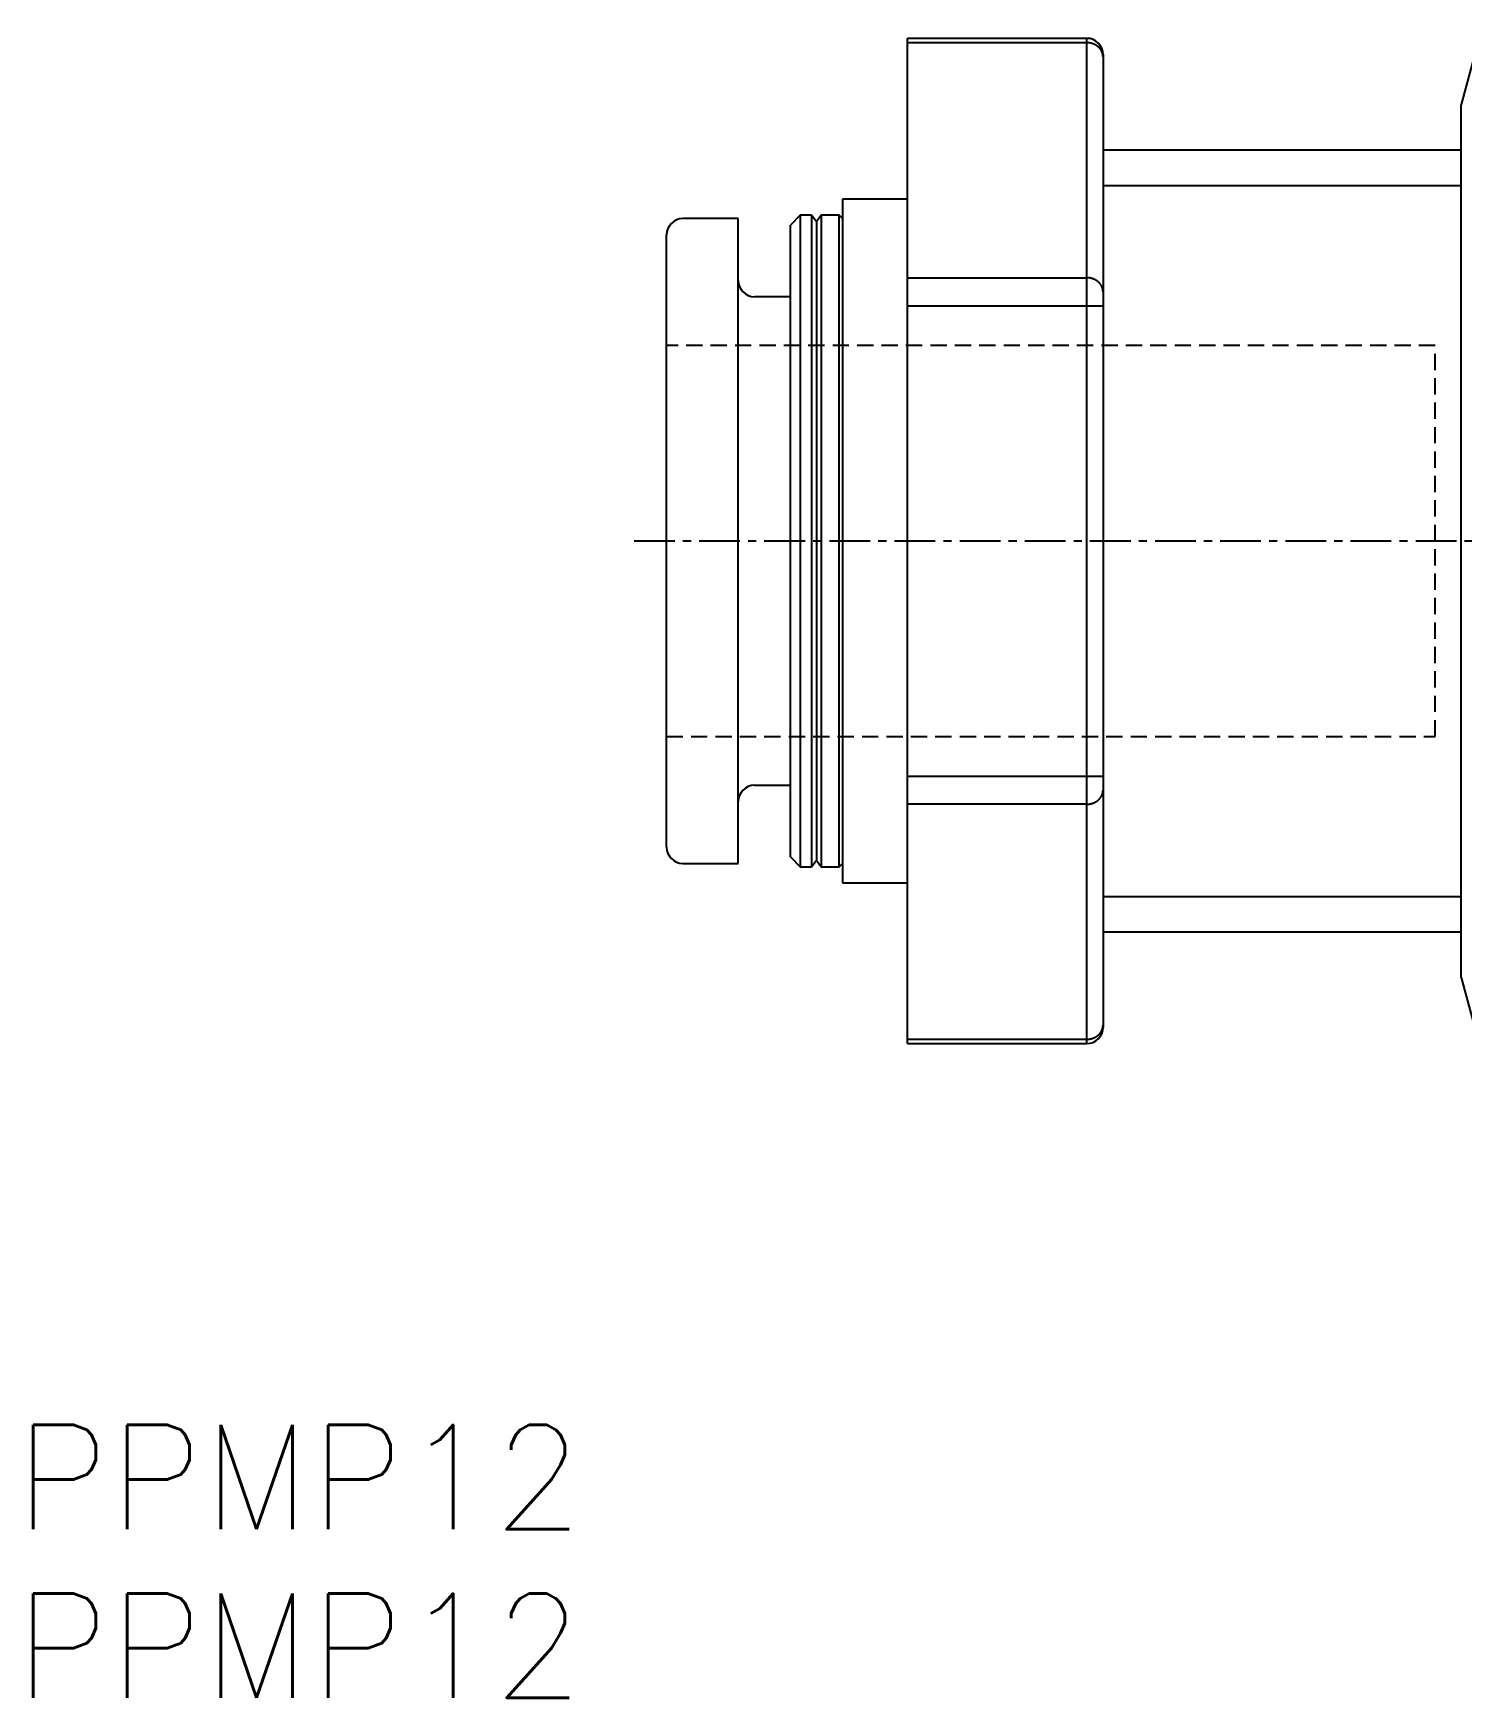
# Model space of a CAD drawing. Extents: x 0 to 112, y -21 to 77.
# Drawn here: x 0.5 to 44.3, y -21.1 to 30 of the extents above; entities that cross this region are included whole.
import ezdxf

# ---------------------------------------------------------------- set-up
doc = ezdxf.new("R2010")
doc.units = 0
doc.linetypes.add('CENTER', pattern=[2, 1.25, -0.25, 0.25, -0.25])
doc.linetypes.add('DASHED', pattern=[0.75, 0.5, -0.25])
doc.layers.get('0').update_dxf_attribs({"linetype": 'CONTINUOUS'})
doc.layers.add('CENTER', color=1, linetype='CENTER')
doc.styles.get("Standard").update_dxf_attribs({"font": 'txt.shx'})

msp = doc.modelspace()

# ---------------------------------------------------------------- linework, layer by layer
at = {"color": 7, "linetype": 'CONTINUOUS'}
for p, q in [((32.817, 29.845), (27.317, 29.845)), ((27.317, -1.022), (27.317, 29.845)), ((44.903, 30), (44.317, 27.811)), ((33.317, 29.345), (33.317, -0.522)), ((44.317, 1.011), (44.317, 27.811)), ((44.317, 26.411), (33.317, 26.411)), ((25.317, 24.911), (25.317, 3.911)), ((27.317, 24.911), (25.317, 24.911)), ((22.117, 24.311), (20.417, 24.311)), ((22.117, 4.511), (22.117, 24.311)), ((24.017, 24.411), (23.717, 24.111)), ((23.717, 4.711), (23.717, 24.111)), ((24.367, 24.411), (24.017, 24.411)), ((24.017, 24.411), (24.017, 4.411)), ((24.367, 24.411), (24.367, 4.411)), ((24.517, 24.211), (24.367, 24.411)), ((24.667, 24.411), (24.517, 24.211)), ((24.517, 24.211), (24.517, 4.611)), ((24.667, 24.411), (24.667, 4.411)), ((25.217, 24.411), (24.667, 24.411)), ((25.217, 4.411), (25.217, 24.411)), ((25.317, 24.311), (25.217, 24.411)), ((19.917, 5.011), (19.917, 23.811)), ((23.717, 21.911), (22.617, 21.911)), ((22.617, 6.911), (23.717, 6.911)), ((23.717, 4.711), (24.017, 4.411)), ((24.367, 4.411), (24.517, 4.611)), ((24.517, 4.611), (24.667, 4.411)), ((20.417, 4.511), (22.117, 4.511)), ((24.017, 4.411), (24.367, 4.411)), ((24.667, 4.411), (25.217, 4.411)), ((25.217, 4.411), (25.317, 4.511)), ((25.317, 3.911), (27.317, 3.911)), ((33.317, 2.411), (44.317, 2.411)), ((44.317, 1.011), (44.903, -1.177)), ((27.317, -1.022), (32.817, -1.022))]:
    msp.add_line(p, q, dxfattribs=at)
at = {"color": 3, "linetype": 'CONTINUOUS'}
for p, q in [((32.817, 29.711), (27.317, 29.711)), ((32.817, -1.022), (32.817, 29.845)), ((33.317, 25.329), (44.317, 25.329)), ((27.317, 22.494), (32.817, 22.494)), ((27.317, 21.628), (33.317, 21.628)), ((27.317, 7.195), (33.317, 7.195)), ((32.817, 6.329), (27.317, 6.329)), ((33.317, 3.494), (44.317, 3.494)), ((27.317, -0.888), (32.817, -0.888))]:
    msp.add_line(p, q, dxfattribs=at)
at = {"color": 3, "linetype": 'DASHED'}
for p, q in [((43.517, 20.411), (19.917, 20.411)), ((43.517, 8.411), (43.517, 20.411)), ((19.917, 8.411), (43.517, 8.411))]:
    msp.add_line(p, q, dxfattribs=at)
at = {"color": 3, "linetype": 'CONTINUOUS'}
for points in [[(33.317, 29.278, 0), (33.317, 29.284, 0), (33.317, 29.289, 0), (33.317, 29.294, 0), (33.316, 29.299, 0), (33.316, 29.305, 0), (33.316, 29.31, 0), (33.315, 29.315, 0), (33.315, 29.321, 0), (33.314, 29.326, 0), (33.313, 29.331, 0), (33.312, 29.337, 0), (33.312, 29.342, 0), (33.311, 29.347, 0), (33.309, 29.352, 0), (33.309, 29.358, 0), (33.307, 29.363, 0), (33.306, 29.368, 0), (33.305, 29.373, 0), (33.303, 29.378, 0), (33.302, 29.384, 0), (33.3, 29.389, 0), (33.299, 29.394, 0), (33.297, 29.399, 0), (33.295, 29.404, 0), (33.294, 29.409, 0), (33.292, 29.414, 0), (33.29, 29.419, 0), (33.288, 29.424, 0), (33.286, 29.429, 0), (33.283, 29.434, 0), (33.281, 29.439, 0), (33.279, 29.444, 0), (33.276, 29.449, 0), (33.274, 29.454, 0), (33.272, 29.459, 0), (33.269, 29.463, 0), (33.266, 29.468, 0), (33.264, 29.473, 0), (33.261, 29.478, 0), (33.258, 29.482, 0), (33.255, 29.487, 0), (33.252, 29.492, 0), (33.249, 29.496, 0), (33.246, 29.501, 0), (33.243, 29.505, 0), (33.239, 29.51, 0), (33.236, 29.514, 0), (33.233, 29.519, 0), (33.229, 29.523, 0), (33.226, 29.528, 0), (33.222, 29.532, 0), (33.218, 29.536, 0), (33.215, 29.54, 0), (33.211, 29.545, 0), (33.207, 29.549, 0), (33.203, 29.553, 0), (33.2, 29.557, 0), (33.196, 29.561, 0), (33.191, 29.565, 0), (33.187, 29.569, 0), (33.183, 29.573, 0), (33.179, 29.577, 0), (33.175, 29.581, 0), (33.17, 29.584, 0), (33.166, 29.588, 0), (33.162, 29.592, 0), (33.157, 29.596, 0), (33.153, 29.599, 0), (33.148, 29.603, 0), (33.144, 29.606, 0), (33.139, 29.61, 0), (33.134, 29.613, 0), (33.129, 29.616, 0), (33.124, 29.62, 0), (33.12, 29.623, 0), (33.115, 29.626, 0), (33.11, 29.629, 0), (33.105, 29.632, 0), (33.1, 29.635, 0), (33.095, 29.638, 0), (33.09, 29.641, 0), (33.084, 29.644, 0), (33.079, 29.647, 0), (33.074, 29.65, 0), (33.069, 29.652, 0), (33.063, 29.655, 0), (33.058, 29.658, 0), (33.053, 29.66, 0), (33.047, 29.663, 0), (33.042, 29.665, 0), (33.036, 29.667, 0), (33.031, 29.67, 0), (33.025, 29.672, 0), (33.02, 29.674, 0), (33.014, 29.676, 0), (33.008, 29.678, 0), (33.003, 29.68, 0), (32.997, 29.682, 0), (32.991, 29.684, 0), (32.985, 29.686, 0), (32.98, 29.688, 0), (32.974, 29.689, 0), (32.968, 29.691, 0), (32.962, 29.693, 0), (32.956, 29.694, 0), (32.95, 29.696, 0), (32.944, 29.697, 0), (32.938, 29.698, 0), (32.932, 29.7, 0), (32.926, 29.701, 0), (32.92, 29.702, 0), (32.914, 29.703, 0), (32.908, 29.704, 0), (32.902, 29.705, 0), (32.896, 29.706, 0), (32.89, 29.707, 0), (32.884, 29.707, 0), (32.878, 29.708, 0), (32.872, 29.709, 0), (32.866, 29.709, 0), (32.86, 29.71, 0), (32.854, 29.71, 0), (32.848, 29.71, 0), (32.841, 29.711, 0), (32.835, 29.711, 0), (32.829, 29.711, 0), (32.823, 29.711, 0), (32.817, 29.711, 0)], [(33.317, 22.061, 0), (33.317, 22.067, 0), (33.317, 22.072, 0), (33.317, 22.077, 0), (33.316, 22.083, 0), (33.316, 22.088, 0), (33.316, 22.093, 0), (33.315, 22.099, 0), (33.315, 22.104, 0), (33.314, 22.109, 0), (33.313, 22.114, 0), (33.312, 22.12, 0), (33.312, 22.125, 0), (33.311, 22.13, 0), (33.309, 22.135, 0), (33.309, 22.141, 0), (33.307, 22.146, 0), (33.306, 22.151, 0), (33.305, 22.156, 0), (33.303, 22.161, 0), (33.302, 22.167, 0), (33.3, 22.172, 0), (33.299, 22.177, 0), (33.297, 22.182, 0), (33.295, 22.187, 0), (33.294, 22.192, 0), (33.292, 22.197, 0), (33.29, 22.202, 0), (33.288, 22.207, 0), (33.286, 22.212, 0), (33.283, 22.217, 0), (33.281, 22.222, 0), (33.279, 22.227, 0), (33.276, 22.232, 0), (33.274, 22.237, 0), (33.272, 22.242, 0), (33.269, 22.247, 0), (33.266, 22.251, 0), (33.264, 22.256, 0), (33.261, 22.261, 0), (33.258, 22.265, 0), (33.255, 22.27, 0), (33.252, 22.275, 0), (33.249, 22.279, 0), (33.246, 22.284, 0), (33.243, 22.288, 0), (33.239, 22.293, 0), (33.236, 22.297, 0), (33.233, 22.302, 0), (33.229, 22.306, 0), (33.226, 22.311, 0), (33.222, 22.315, 0), (33.218, 22.319, 0), (33.215, 22.324, 0), (33.211, 22.328, 0), (33.207, 22.332, 0), (33.203, 22.336, 0), (33.2, 22.34, 0), (33.196, 22.344, 0), (33.191, 22.348, 0), (33.187, 22.352, 0), (33.183, 22.356, 0), (33.179, 22.36, 0), (33.175, 22.364, 0), (33.17, 22.368, 0), (33.166, 22.371, 0), (33.162, 22.375, 0), (33.157, 22.379, 0), (33.153, 22.382, 0), (33.148, 22.386, 0), (33.144, 22.389, 0), (33.139, 22.393, 0), (33.134, 22.396, 0), (33.129, 22.399, 0), (33.124, 22.403, 0), (33.12, 22.406, 0), (33.115, 22.409, 0), (33.11, 22.412, 0), (33.105, 22.415, 0), (33.1, 22.418, 0), (33.095, 22.421, 0), (33.09, 22.424, 0), (33.084, 22.427, 0), (33.079, 22.43, 0), (33.074, 22.433, 0), (33.069, 22.436, 0), (33.063, 22.438, 0), (33.058, 22.441, 0), (33.053, 22.443, 0), (33.047, 22.446, 0), (33.042, 22.448, 0), (33.036, 22.451, 0), (33.031, 22.453, 0), (33.025, 22.455, 0), (33.02, 22.457, 0), (33.014, 22.459, 0), (33.008, 22.461, 0), (33.003, 22.463, 0), (32.997, 22.465, 0), (32.991, 22.467, 0), (32.985, 22.469, 0), (32.98, 22.471, 0), (32.974, 22.473, 0), (32.968, 22.474, 0), (32.962, 22.476, 0), (32.956, 22.477, 0), (32.95, 22.479, 0), (32.944, 22.48, 0), (32.938, 22.481, 0), (32.932, 22.483, 0), (32.926, 22.484, 0), (32.92, 22.485, 0), (32.914, 22.486, 0), (32.908, 22.487, 0), (32.902, 22.488, 0), (32.896, 22.489, 0), (32.89, 22.49, 0), (32.884, 22.49, 0), (32.878, 22.491, 0), (32.872, 22.492, 0), (32.866, 22.492, 0), (32.86, 22.493, 0), (32.854, 22.493, 0), (32.848, 22.494, 0), (32.841, 22.494, 0), (32.835, 22.494, 0), (32.829, 22.494, 0), (32.823, 22.494, 0), (32.817, 22.494, 0)], [(32.817, 6.329, 0), (32.823, 6.329, 0), (32.829, 6.329, 0), (32.835, 6.329, 0), (32.841, 6.329, 0), (32.848, 6.329, 0), (32.854, 6.33, 0), (32.86, 6.33, 0), (32.866, 6.331, 0), (32.872, 6.331, 0), (32.878, 6.332, 0), (32.884, 6.333, 0), (32.89, 6.333, 0), (32.896, 6.334, 0), (32.902, 6.335, 0), (32.908, 6.336, 0), (32.914, 6.337, 0), (32.92, 6.338, 0), (32.926, 6.339, 0), (32.932, 6.34, 0), (32.938, 6.342, 0), (32.944, 6.343, 0), (32.95, 6.344, 0), (32.956, 6.346, 0), (32.962, 6.347, 0), (32.968, 6.349, 0), (32.974, 6.35, 0), (32.98, 6.352, 0), (32.985, 6.354, 0), (32.991, 6.356, 0), (32.997, 6.358, 0), (33.003, 6.36, 0), (33.008, 6.362, 0), (33.014, 6.364, 0), (33.02, 6.366, 0), (33.025, 6.368, 0), (33.031, 6.37, 0), (33.036, 6.372, 0), (33.042, 6.375, 0), (33.047, 6.377, 0), (33.053, 6.38, 0), (33.058, 6.382, 0), (33.063, 6.385, 0), (33.069, 6.387, 0), (33.074, 6.39, 0), (33.079, 6.393, 0), (33.084, 6.396, 0), (33.09, 6.399, 0), (33.095, 6.402, 0), (33.1, 6.405, 0), (33.105, 6.408, 0), (33.11, 6.411, 0), (33.115, 6.414, 0), (33.12, 6.417, 0), (33.124, 6.42, 0), (33.129, 6.424, 0), (33.134, 6.427, 0), (33.139, 6.43, 0), (33.144, 6.434, 0), (33.148, 6.437, 0), (33.153, 6.441, 0), (33.157, 6.444, 0), (33.162, 6.448, 0), (33.166, 6.452, 0), (33.17, 6.455, 0), (33.175, 6.459, 0), (33.179, 6.463, 0), (33.183, 6.467, 0), (33.187, 6.471, 0), (33.191, 6.475, 0), (33.196, 6.479, 0), (33.2, 6.483, 0), (33.203, 6.487, 0), (33.207, 6.491, 0), (33.211, 6.495, 0), (33.215, 6.499, 0), (33.218, 6.504, 0), (33.222, 6.508, 0), (33.226, 6.512, 0), (33.229, 6.517, 0), (33.233, 6.521, 0), (33.236, 6.525, 0), (33.239, 6.53, 0), (33.243, 6.534, 0), (33.246, 6.539, 0), (33.249, 6.544, 0), (33.252, 6.548, 0), (33.255, 6.553, 0), (33.258, 6.557, 0), (33.261, 6.562, 0), (33.264, 6.567, 0), (33.266, 6.572, 0), (33.269, 6.576, 0), (33.272, 6.581, 0), (33.274, 6.586, 0), (33.276, 6.591, 0), (33.279, 6.596, 0), (33.281, 6.601, 0), (33.283, 6.606, 0), (33.286, 6.611, 0), (33.288, 6.616, 0), (33.29, 6.621, 0), (33.292, 6.626, 0), (33.294, 6.631, 0), (33.295, 6.636, 0), (33.297, 6.641, 0), (33.299, 6.646, 0), (33.3, 6.651, 0), (33.302, 6.656, 0), (33.303, 6.662, 0), (33.305, 6.667, 0), (33.306, 6.672, 0), (33.307, 6.677, 0), (33.309, 6.682, 0), (33.309, 6.688, 0), (33.311, 6.693, 0), (33.312, 6.698, 0), (33.312, 6.703, 0), (33.313, 6.709, 0), (33.314, 6.714, 0), (33.315, 6.719, 0), (33.315, 6.724, 0), (33.316, 6.73, 0), (33.316, 6.735, 0), (33.316, 6.74, 0), (33.317, 6.746, 0), (33.317, 6.751, 0), (33.317, 6.756, 0), (33.317, 6.762, 0)], [(32.817, -0.888, 0), (32.823, -0.888, 0), (32.829, -0.888, 0), (32.835, -0.888, 0), (32.841, -0.888, 0), (32.848, -0.887, 0), (32.854, -0.887, 0), (32.86, -0.887, 0), (32.866, -0.886, 0), (32.872, -0.886, 0), (32.878, -0.885, 0), (32.884, -0.884, 0), (32.89, -0.884, 0), (32.896, -0.883, 0), (32.902, -0.882, 0), (32.908, -0.881, 0), (32.914, -0.88, 0), (32.92, -0.879, 0), (32.926, -0.878, 0), (32.932, -0.877, 0), (32.938, -0.875, 0), (32.944, -0.874, 0), (32.95, -0.873, 0), (32.956, -0.871, 0), (32.962, -0.87, 0), (32.968, -0.868, 0), (32.974, -0.866, 0), (32.98, -0.865, 0), (32.985, -0.863, 0), (32.991, -0.861, 0), (32.997, -0.859, 0), (33.003, -0.857, 0), (33.008, -0.855, 0), (33.014, -0.853, 0), (33.02, -0.851, 0), (33.025, -0.849, 0), (33.031, -0.847, 0), (33.036, -0.844, 0), (33.042, -0.842, 0), (33.047, -0.84, 0), (33.053, -0.837, 0), (33.058, -0.835, 0), (33.063, -0.832, 0), (33.069, -0.829, 0), (33.074, -0.827, 0), (33.079, -0.824, 0), (33.084, -0.821, 0), (33.09, -0.818, 0), (33.095, -0.815, 0), (33.1, -0.812, 0), (33.105, -0.809, 0), (33.11, -0.806, 0), (33.115, -0.803, 0), (33.12, -0.8, 0), (33.124, -0.797, 0), (33.129, -0.793, 0), (33.134, -0.79, 0), (33.139, -0.787, 0), (33.144, -0.783, 0), (33.148, -0.78, 0), (33.153, -0.776, 0), (33.157, -0.773, 0), (33.162, -0.769, 0), (33.166, -0.765, 0), (33.17, -0.761, 0), (33.175, -0.758, 0), (33.179, -0.754, 0), (33.183, -0.75, 0), (33.187, -0.746, 0), (33.191, -0.742, 0), (33.196, -0.738, 0), (33.2, -0.734, 0), (33.203, -0.73, 0), (33.207, -0.726, 0), (33.211, -0.722, 0), (33.215, -0.717, 0), (33.218, -0.713, 0), (33.222, -0.709, 0), (33.226, -0.705, 0), (33.229, -0.7, 0), (33.233, -0.696, 0), (33.236, -0.691, 0), (33.239, -0.687, 0), (33.243, -0.682, 0), (33.246, -0.678, 0), (33.249, -0.673, 0), (33.252, -0.669, 0), (33.255, -0.664, 0), (33.258, -0.659, 0), (33.261, -0.655, 0), (33.264, -0.65, 0), (33.266, -0.645, 0), (33.269, -0.64, 0), (33.272, -0.636, 0), (33.274, -0.631, 0), (33.276, -0.626, 0), (33.279, -0.621, 0), (33.281, -0.616, 0), (33.283, -0.611, 0), (33.286, -0.606, 0), (33.288, -0.601, 0), (33.29, -0.596, 0), (33.292, -0.591, 0), (33.294, -0.586, 0), (33.295, -0.581, 0), (33.297, -0.576, 0), (33.299, -0.571, 0), (33.3, -0.566, 0), (33.302, -0.561, 0), (33.303, -0.555, 0), (33.305, -0.55, 0), (33.306, -0.545, 0), (33.307, -0.54, 0), (33.309, -0.535, 0), (33.309, -0.529, 0), (33.311, -0.524, 0), (33.312, -0.519, 0), (33.312, -0.514, 0), (33.313, -0.508, 0), (33.314, -0.503, 0), (33.315, -0.498, 0), (33.315, -0.492, 0), (33.316, -0.487, 0), (33.316, -0.482, 0), (33.316, -0.477, 0), (33.317, -0.471, 0), (33.317, -0.466, 0), (33.317, -0.461, 0), (33.317, -0.455, 0)]]:
    msp.add_polyline3d(points, dxfattribs=at)
at = {"color": 7, "linetype": 'CONTINUOUS'}
for centre, start, end in [((32.817, 29.345), 0, 90), ((20.417, 23.811), 90, 180), ((22.617, 22.411), 180, 270), ((22.617, 6.411), 90, 180), ((20.417, 5.011), 180, 270), ((32.817, -0.522), 270, 0)]:
    msp.add_arc(centre, 0.5, start, end, dxfattribs=at)
at = {"layer": 'CENTER', "color": 1, "linetype": 'CENTER'}
msp.add_line((18.917, 14.411), (69.717, 14.411), dxfattribs=at)

# ---------------------------------------------------------------- texts
at = {"color": 7, "linetype": 'CONTINUOUS'}
for p in [(-0.077, -15.932), (-0.077, -21.106)]:
    msp.add_text('PPMP12', height=3.2, dxfattribs=at).set_placement(p)

doc.saveas('drawing.dxf')
